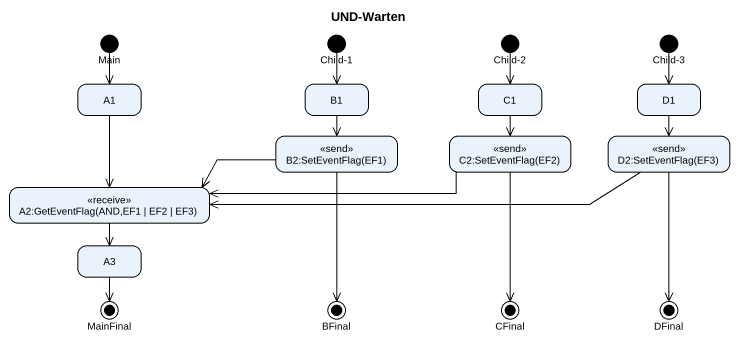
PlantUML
@startuml
title UND-Warten
hide empty description
state Main <<start>>
state "Child-1" as Child_1 <<start>>
state "Child-2" as Child_2 <<start>>
state "Child-3" as Child_3 <<start>>
state A1
state B1
state C1
state D1
state "B2:SetEventFlag(EF1)" as B2_SetEventFlag_EF1 <<send>>
state "C2:SetEventFlag(EF2)" as C2_SetEventFlag_EF2 <<send>>
state "D2:SetEventFlag(EF3)" as D2_SetEventFlag_EF3 <<send>>
state "A2:GetEventFlag(AND,EF1 | EF2 | EF3)" as A2_GetEventFlag_AND_EF1_EF2 <<receive>>
state A3
state MainFinal <<end>>
state BFinal <<end>>
state CFinal <<end>>
state DFinal <<end>>
Main --> A1
Child_1 --> B1
Child_2 --> C1
Child_3 --> D1
A1 --> A2_GetEventFlag_AND_EF1_EF2
B1 --> B2_SetEventFlag_EF1
C1 --> C2_SetEventFlag_EF2
D1 --> D2_SetEventFlag_EF3
B2_SetEventFlag_EF1 -left-> A2_GetEventFlag_AND_EF1_EF2
B2_SetEventFlag_EF1 --> BFinal
C2_SetEventFlag_EF2 -left-> A2_GetEventFlag_AND_EF1_EF2
C2_SetEventFlag_EF2 --> CFinal
D2_SetEventFlag_EF3 -left-> A2_GetEventFlag_AND_EF1_EF2
D2_SetEventFlag_EF3 --> DFinal
A2_GetEventFlag_AND_EF1_EF2 --> A3
A3 --> MainFinal
@enduml
